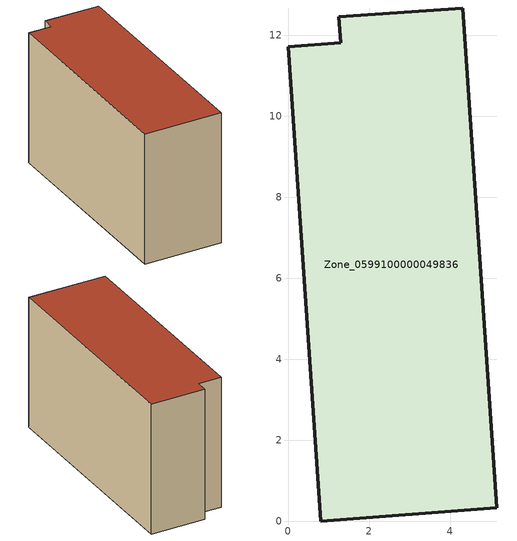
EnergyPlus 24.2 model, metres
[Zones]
Zone_0599100000049836
 floor ground (C_G): 5.16,0.33 0.81,0 0,11.71 1.3,11.81 1.25,12.45 4.31,12.67 z0
 wall outside (C_F): 0.81,0 5.16,0.33 4.31,12.67 1.25,12.45 1.3,11.81 0,11.71 0.81,0 z0:7.39
 roof outside (C_R): 0,11.71 0.81,0 5.16,0.33 4.31,12.67 1.25,12.45 1.3,11.81 z7.39
[BUILDING]
Pand.0599100000049836: North Axis=0; Terrain=City; Loads Convergence Tolerance Value=0.04; Temperature Convergence Tolerance Value=0.4; Solar Distribution=FullExterior; Maximum Number of Warmup Days=25; Minimum Number of Warmup Days=1
[Site:Location]
Rotterdam.The.Hague.AP_ZH_NLD Design_Conditions: Latitude=51.96; Longitude=4.45; Time Zone=1; Elevation=-4.5
[SITE:GROUNDTEMPERATURE:BUILDINGSURFACE]
18, 18, 18, 18, 18, 18, 18, 18, 18, 18, 18, 18
[MATERIAL] Thermal Absorptance=0.9; Solar Absorptance=0.7; Visible Absorptance=0.7
Name | Roughness | Thickness | Conductivity | Density | Specific Heat
G.TI.1946 | MediumSmooth | 0.15 | 1 | 540 | 1210
F.TI.1946 | Rough | 0.3 | 0.857143 | 1920 | 840
R.TI.1946 | MediumRough | 0.2 | 0.1 | 1500 | 1000
[CONSTRUCTION]
C_G: G.TI.1946
C_F: F.TI.1946
C_R: R.TI.1946
[ZONE]
Zone_0599100000049836: Type=1; Multiplier=1; Ceiling Height=Autocalculate; Volume=Autocalculate; Floor Area=autocalculate; Part of Total Floor Area=Yes
[ZONEINFILTRATION:DESIGNFLOWRATE]
Infil_Zone_0599100000049836: Zone or ZoneList or Space or SpaceList=Zone_0599100000049836; Schedule=AlwaysOn; Design Flow Rate Calculation Method=Flow/Area; Flow Rate per Floor Area=0.003; Constant Term Coefficient=1; Temperature Term Coefficient=0; Velocity Term Coefficient=0; Velocity Squared Term Coefficient=0
[HVACTEMPLATE:ZONE:IDEALLOADSAIRSYSTEM]
Zone_0599100000049836: Maximum Heating Supply Air Temperature=50; Minimum Cooling Supply Air Temperature=13; Maximum Heating Supply Air Humidity Ratio=0.0156; Minimum Cooling Supply Air Humidity Ratio=0.0077; Heating Limit=NoLimit; Cooling Limit=NoLimit; Dehumidification Control Type=ConstantSensibleHeatRatio; Cooling Sensible Heat Ratio=0.7; Dehumidification Setpoint=60; Humidification Control Type=None; Humidification Setpoint=30; Outdoor Air Method=None; Outdoor Air Flow Rate per Person=0.00944; Outdoor Air Flow Rate per Zone Floor Area=0; Outdoor Air Flow Rate per Zone=0; Demand Controlled Ventilation Type=None; Outdoor Air Economizer Type=NoEconomizer; Heat Recovery Type=None; Sensible Heat Recovery Effectiveness=0.7; Latent Heat Recovery Effectiveness=0.65
[ZONECONTROL:THERMOSTAT]
ThermostatControl_Zone_0599100000049836: Zone or ZoneList=Zone_0599100000049836; Control Type Schedule=DualSetpointControlType; Control 1=Thermostat_Zone_0599100000049836; Temperature Difference Between Cutout And Setpoint=0
[THERMOSTATSETPOINT:DUALSETPOINT]
Thermostat_Zone_0599100000049836: Heating Setpoint Temperature Schedule=HeatingSetpoint_Zone_0599100000049836; Cooling Setpoint Temperature Schedule=CoolingSetpoint_Zone_0599100000049836
[SCHEDULE:COMPACT]
HeatingSetpoint_Zone_0599100000049836: Through: 12/31, For: AllDays, Until: 24:00, 21
CoolingSetpoint_Zone_0599100000049836: Through: 12/31, For: AllDays, Until: 24:00, 24
DualSetpointControlType: Through: 12/31, For: AllDays, Until: 24:00, 4
AlwaysOn: Through: 12/31, For: AllDays, Until: 24:00, 1
